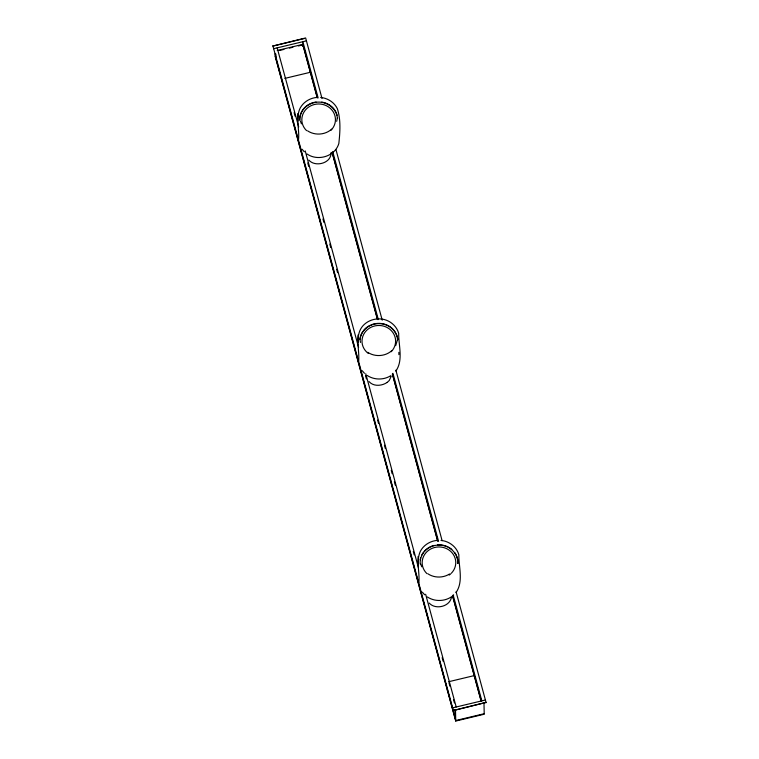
<?xml version="1.0" encoding="UTF-8"?>
<svg xmlns="http://www.w3.org/2000/svg" width="759" height="759" viewBox="0 0 759 759"><rect width="100%" height="100%" fill="white"/><g stroke="black" fill="none" stroke-linecap="round" stroke-linejoin="round"><path stroke-width="1.14" d="M336.683 121.326L337.3 118.309M397.46 339.795L395.695 345.63M418.095 556.499L418.181 564.06M391.198 376.274L389.196 380.582L387.156 382.422M451.358 597.76C449.281 606.858 435.286 609.942 429.205 603.073M395.875 371.037C403.513 360.127 398.513 345.497 398.684 333.305C396.815 326.541 391.056 321.304 384.329 319.548C377.422 317.784 369.728 319.53 364.405 324.321C353.95 333.694 359.747 349.33 358.684 361.284M456.036 592.523C463.673 581.612 458.673 566.982 458.844 554.791C456.681 546.812 449.091 541.12 440.97 540.417M331.711 129.106C325.231 135.026 314.833 135.719 307.575 130.842M391.872 350.592C385.392 356.502 375.003 357.204 367.736 352.318M453.692 595.056C446.624 601.517 435.277 602.276 427.345 596.944M387.147 382.432C381.891 386.018 373.532 386.777 369.045 381.597M390.762 375.696C383.703 380.174 374.14 380.098 367.185 375.458M449.489 574.022C443.028 578.121 434.271 578.054 427.896 573.804M358.03 334.985L358.02 342.575M304.511 38.481L272.879 46.052L305.64 37.95L322.015 98.49M277.215 50.492L302.86 44.354L317.262 97.399M279.454 50.483L283.913 49.42M289.492 48.083L292.832 47.286M298.41 45.948L302.869 44.885L317.281 97.93M284.796 78.395L310.44 72.266L310.45 72.788M448.673 681.724L474.318 675.586L474.328 676.108M453.36 710.509L486.121 702.398L453.36 710.509L272.87 45.787M484.214 713.707L455.723 720.528L275.242 56.071M275.185 53.728L275.251 56.602L455.732 721.05L484.223 714.228L483.986 703.176M297.86 113.499L297.86 121.089M317.072 97.418C310.061 97.93 303.363 101.972 300.071 108.252C295.469 118.072 299.625 129.466 298.524 139.798M437.393 540.38C430.391 540.901 423.683 544.943 420.391 551.224C415.79 561.034 419.945 572.438 418.845 582.76M320.649 97.446C327.622 98.101 334.216 102.275 337.328 108.622C340.952 119.647 340.079 132.094 338.837 143.498C335.07 156.458 317.803 161.572 307.016 153.973M308.885 160.111C315.213 167.549 331.579 163.232 331 152.701M302.044 149.21L304.312 151.8M362.204 370.696L364.472 373.286M422.365 592.181L424.632 594.771M300.346 120.956L301.427 123.85M420.666 563.928L421.748 566.812M335.971 149.646L382.223 320.165M395.875 370.174L442.127 540.693M456.093 591.849L486.13 702.663M318.135 97.93L302.794 41.46L302.898 46.403M332.727 151.639L378.352 319.605M392.934 373.314L438.56 541.281M453.151 594.99L481.842 700.861M332.167 152.246L377.479 319.074M437.696 540.75L392.375 373.921L437.706 541.281M452.592 595.597L481.291 701.259M332.176 152.777L377.489 319.605M452.601 596.128L480.997 700.671M298.704 126.924L277.158 47.855M305.222 150.918L358.609 347.451M365.743 373.732L418.513 567.988M425.647 594.269L456.206 706.999M294.113 112.674L295.042 116.108M307.765 162.957L308.695 166.382M322.973 218.943L323.903 222.368M329.804 244.085L330.734 247.51M336.635 269.217L337.565 272.652M365.496 375.487L366.426 378.912M377.603 420.05L378.532 423.484M384.433 445.191L385.363 448.616M391.255 470.333L392.185 473.758M394.357 481.756L395.297 485.181M413.294 551.461L414.224 554.886M442.155 657.721L443.095 661.155M448.977 682.834L449.888 686.183M453.531 699.58L454.442 702.929M359.984 339.425L360.506 342.442M485.399 700.007L452.639 707.843M455.504 709.997L455.732 721.05M454.831 709.674L455.002 717.862M447.421 689.959L447.43 690.481M398.854 352.347L398.902 354.643M365.477 388.295L365.487 388.826M306.361 40.872L273.601 48.709M283.543 86.64L283.553 87.162M275.859 54.05L275.963 58.728M306.598 130.662A16.812 15.702 -1.2 0 1 306.683 108.67A16.812 15.702 -1.2 0 1 330.231 108.271A16.812 15.702 -1.2 0 1 331.047 130.235M299.577 120.007A19.07 17.808 -1.2 0 1 316.142 102.029M321.664 102.085A19.07 17.808 -1.2 0 1 337.138 115.254M299.833 119.979A18.814 17.561 -1.2 0 1 317.803 102.114A18.814 17.561 -1.2 0 1 337.404 118.319M368.2 353.371A16.812 15.702 -1.2 0 1 365.971 331.057A16.812 15.702 -1.2 0 1 389.908 329.349A16.812 15.702 -1.2 0 1 391.217 351.721M359.832 339.415A19.07 17.808 -1.2 0 1 362.717 331.645M363.333 330.791A19.07 17.808 -1.2 0 1 369.984 325.393M370.98 324.947A19.07 17.808 -1.2 0 1 395.714 332.878M396.198 333.808A19.07 17.808 -1.2 0 1 397.299 336.74M397.536 337.746A19.07 17.808 -1.2 0 1 397.83 339.795M360.089 339.425A18.814 17.561 -1.2 0 1 379.064 323.581A18.814 17.561 -1.2 0 1 397.564 339.795M426.919 573.624A16.812 15.702 -1.2 0 1 427.013 551.641A16.812 15.702 -1.2 0 1 450.552 551.243A16.812 15.702 -1.2 0 1 451.377 573.206M450.694 573.861A16.812 15.702 -1.2 0 1 449.214 575.066M420.135 559.876A19.07 17.808 -1.2 0 1 420.619 557.856M421.795 554.943A19.07 17.808 -1.2 0 1 423.494 552.277M424.167 551.451A19.07 17.808 -1.2 0 1 430.144 546.878M431.14 546.423A19.07 17.808 -1.2 0 1 434.281 545.398M437.563 544.886A19.07 17.808 -1.2 0 1 447.26 546.584M448.246 547.059A19.07 17.808 -1.2 0 1 451.842 549.469M454.736 552.59A19.07 17.808 -1.2 0 1 456.358 555.294M456.785 556.243A19.07 17.808 -1.2 0 1 458.028 563.358M420.211 563.965A18.814 17.561 -1.2 0 1 438.674 545.066A18.814 17.561 -1.2 0 1 457.762 563.33"/></g></svg>
